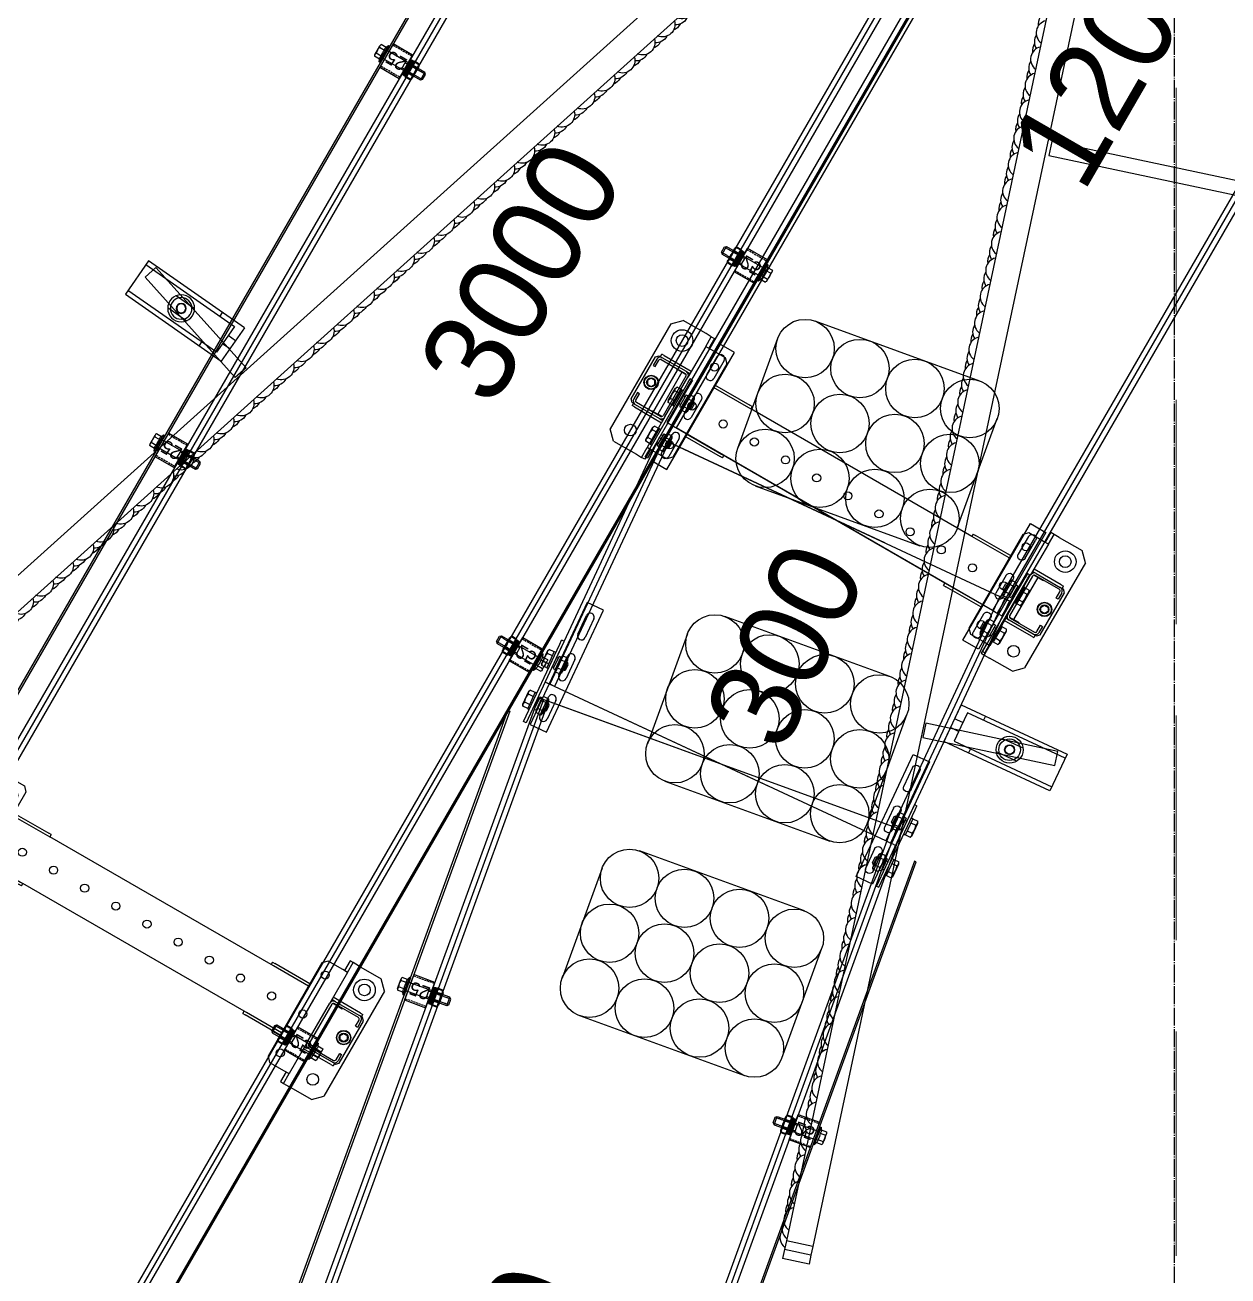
# Model space of a CAD drawing. Header units: millimetres. Extents: x -383313 to -161684, y -117025 to 99224.
# Drawn here: x -351792 to -350454, y -9605 to -8213 of the extents above; entities that cross this region are included whole.
import ezdxf

# ---------------------------------------------------------------- set-up
doc = ezdxf.new("R2010")
doc.units = ezdxf.units.MM
doc.header["$MEASUREMENT"] = 0
for name, pattern in [('DASHED', [0.75, 0.5, -0.25]), ('ESKD_shtrih', [4, 3, -1]), ('GR-201-P$0$GEN3A', [3.125, 2.25, -0.875]), ('PS-GOST2.303 5', [24, 20, -1.5, 1, -1.5])]:
    doc.linetypes.add(name, pattern=pattern)
doc.layers.get('Defpoints').update_dxf_attribs({"color": 31})
for name, color, linetype in [('001__КОНСТРУКТИВ__размеры внутр.', 7, 'Continuous'), ('PDF_Geometry', 7, 'Continuous'), ('PH-2649', 7, 'Continuous'), ('PS_Оси', 5, 'PS-GOST2.303 5'), ('PV-17B0', 7, 'Continuous'), ('PV-2649', 7, 'Continuous'), ('Ограждение конвейеров', 3, 'Continuous')]:
    doc.layers.add(name, color=color, linetype=linetype)
doc.layers.add('ОСНОВНАЯ', color=7, linetype='Continuous', lineweight=40)
doc.layers.add('ШТРИХОВАЯ', color=3, linetype='ESKD_shtrih', lineweight=13)
doc.styles.add('PSTUDIO', font='arial.ttf')
doc.dimstyles.new('ISO-25', dxfattribs={"dimtxt": 2.5, "dimasz": 2.5, "dimexe": 1.25, "dimexo": 0.625, "dimtad": 1, "dimtxsty": 'Standard', "dimcen": 2.5, "dimadec": 0, "dimazin": 0, "dimtfac": 1, "dimtmove": 0, "dimatfit": 3, "dimfxl": 1, "dimarcsym": 0})
doc.dimstyles.new('PS_TICK', dxfattribs={"dimscale": 100, "dimtxt": 2.5, "dimasz": 1, "dimexe": 2, "dimexo": 2, "dimgap": 1, "dimtad": 1, "dimdec": 0, "dimzin": 0, "dimdsep": 46, "dimtxsty": 'PSTUDIO', "dimblk": 'ARCHTICK', "dimcen": 2, "dimdle": 1.5, "dimse1": 1, "dimse2": 1, "dimadec": 0, "dimazin": 0, "dimtfac": 1, "dimtdec": 0, "dimtix": 1, "dimtmove": 1, "dimatfit": 3, "dimldrblk": 'ARCHTICK', "dimfxl": 1, "dimtolj": 1, "dimtzin": 0, "dimarcsym": 0})

# ---------------------------------------------------------------- blocks, each defined once
blk = doc.blocks.new('_ArchTick')
at = {"color": 0, "linetype": 'ByBlock', "const_width": 0.15}
blk.add_lwpolyline([(-0.5, -0.5), (0.5, 0.5)], dxfattribs=at)
blk = doc.blocks.new('*D276')
at = {"layer": '001__КОНСТРУКТИВ__размеры внутр.', "color": 0, "lineweight": -2, "ltscale": 100, "transparency": 16777216}
blk.add_line((-349966.1, -1951.2), (-357994.8, -15739.4), dxfattribs=at)
at = {"layer": 'Defpoints', "color": 0, "ltscale": 100, "transparency": 16777216}
for p in [(-349288.4, -2519.4), (-357919.3, -15609.8), (-357166.1, -16048.4)]:
    blk.add_point(p, dxfattribs=at)
at = {"layer": '001__КОНСТРУКТИВ__размеры внутр.', "color": 0, "lineweight": -2, "ltscale": 100, "transparency": 16777216, "xscale": 100, "yscale": 100, "zscale": 100}
for p, rotation in [((-350041.6, -2080.8), 59.78831573303923), ((-357919.3, -15609.8), 239.7883157330392)]:
    blk.add_blockref('_ArchTick', p, dxfattribs=dict(at, rotation=rotation))
at = {"layer": '001__КОНСТРУКТИВ__размеры внутр.', "color": 0, "ltscale": 100, "transparency": 16777216, "insert": (-354177.2, -8730.8), "char_height": 250, "attachment_point": 5, "rotation": 59.7883, "style": 'PSTUDIO'}
blk.add_mtext('\\A1;15655', dxfattribs=at)
blk = doc.blocks.new('A$Cf5759c35')
at = {"layer": 'PDF_Geometry', "color": 8, "lineweight": 13}
for points in [[(7950, 9732.4), (7950, 9982.2)], [(7950, 9385.3), (7950, 9635.1)], [(7950, 9033.9), (7950, 9283.7)], [(7950, 8682.6), (7950, 8932.3)]]:
    blk.add_lwpolyline(points, dxfattribs=at)
blk = doc.blocks.new('*D140')
at = {"color": 0, "linetype": 'ByBlock', "lineweight": -2, "transparency": 16777216}
for p, q in [((-202.575, 3000), (61.375, 3000)), ((-209.875, 0), (61.375, 0))]:
    blk.add_line(p, q, dxfattribs=at)
at = {"layer": 'Defpoints', "color": 0, "transparency": 16777216}
for p in [(-203.2, 3000), (60.125, 3000), (-210.5, 0)]:
    blk.add_point(p, dxfattribs=at)
at = {"color": 0, "transparency": 16777216, "insert": (9.5, 1500), "char_height": 100, "attachment_point": 5, "rotation": 90}
blk.add_mtext('3000', dxfattribs=at)
blk = doc.blocks.new('Опора 3160')
at = {"color": 13}
for p, q in [((-266, 97.5), (-256, 107.5)), ((-266, 97.5), (-266, -37.5)), ((-226.7, 107.5), (-256, 107.5)), ((-220, 107.5), (-226.7, 107.5)), ((-220, 95), (-220, 107.5)), ((-220, 107.5), (-216, 107.5)), ((-216, 107.5), (-216, 95)), ((216, 107.5), (216, 95)), ((220, 107.5), (216, 107.5)), ((226.7, 107.5), (220, 107.5)), ((220, 95), (220, 107.5)), ((226.7, 107.5), (256, 107.5)), ((266, 97.5), (256, 107.5)), ((266, 97.5), (266, -37.5)), ((-220, 95), (-213.7, 95)), ((-220, 95), (-220, 55.5)), ((-213.7, 95), (-195, 95)), ((-195, 95), (-190, 90)), ((-190, 90), (-190, -30)), ((195, 95), (190, 90)), ((190, 90), (190, -30)), ((213.7, 95), (195, 95)), ((220, 95), (213.7, 95)), ((220, 95), (220, 55.5)), ((-262.5, 57), (-259.5, 60)), ((-262.5, 3), (-262.5, 57)), ((-259.5, 60), (-258, 60)), ((-255, 63), (-258, 63)), ((-258, 60), (-258, 63)), ((-258, 60), (-255.5, 60)), ((-224.5, 60), (-255.5, 60)), ((-255.5, 57.5), (-224.5, 57.5)), ((-255, 63), (-220, 63)), ((-235.5, 57.5), (-235.5, 57)), ((-235.5, 57), (-235.2, 57)), ((-228.5, 57), (-235.2, 57)), ((-228.5, 57), (-223.2, 57)), ((-228.5, 57), (-228.5, 3)), ((-224.5, 60), (-220, 60)), ((-190, 63), (-145, 63)), ((-190, 60), (-145, 60)), ((-142, 63), (-145, 63)), ((-145, 60), (-142, 60)), ((-142, 63), (-142, 60)), ((142, 60), (-142, 60)), ((142, 63), (145, 63)), ((142, 63), (142, 60)), ((145, 60), (142, 60)), ((190, 63), (145, 63)), ((190, 60), (145, 60)), ((255, 63), (220, 63)), ((224.5, 60), (220, 60)), ((228.5, 57), (223.2, 57)), ((224.5, 60), (255.5, 60)), ((255.5, 57.5), (224.5, 57.5)), ((228.5, 57), (235.2, 57)), ((228.5, 57), (228.5, 3)), ((235.5, 57), (235.2, 57)), ((235.5, 57.5), (235.5, 57)), ((255, 63), (258, 63)), ((258, 60), (255.5, 60)), ((258, 60), (258, 63)), ((259.5, 60), (258, 60)), ((262.5, 57), (259.5, 60)), ((262.5, 3), (262.5, 57)), ((-260, 55.5), (-260, 47.5)), ((-260, 47.5), (-257.5, 47.5)), ((-257.5, 47.5), (-257.5, 55.5)), ((-222.5, 55.5), (-222.5, 4.5)), ((-220, 4.5), (-220, 55.5)), ((220, 4.5), (220, 55.5)), ((222.5, 55.5), (222.5, 4.5)), ((257.5, 47.5), (257.5, 55.5)), ((260, 47.5), (257.5, 47.5)), ((260, 55.5), (260, 47.5)), ((-259.5, 0), (-262.5, 3)), ((-257.5, 12.5), (-260, 12.5)), ((-260, 12.5), (-260, 4.5)), ((-258, 0), (-259.5, 0)), ((-258, 0), (-255.5, 0)), ((-258, 0), (-258, -3)), ((-257.5, 4.5), (-257.5, 12.5)), ((-224.5, 2.5), (-255.5, 2.5)), ((-255.5, 0), (-224.5, 0)), ((-235.5, 3), (-235.5, 2.5)), ((-235.2, 3), (-235.5, 3)), ((-235.2, 3), (-228.5, 3)), ((-223.2, 3), (-228.5, 3)), ((-224.5, 0), (-220, 0)), ((-220, 4.5), (-220, -35)), ((-190, 0), (-145, 0)), ((-145, 0), (-142, 0)), ((142, 0), (-142, 0)), ((-142, -3), (-142, 0)), ((145, 0), (142, 0)), ((142, -3), (142, 0)), ((190, 0), (145, 0)), ((220, 4.5), (220, -35)), ((224.5, 0), (220, 0)), ((223.2, 3), (228.5, 3)), ((224.5, 2.5), (255.5, 2.5)), ((255.5, 0), (224.5, 0)), ((235.2, 3), (228.5, 3)), ((235.2, 3), (235.5, 3)), ((235.5, 3), (235.5, 2.5)), ((258, 0), (255.5, 0)), ((257.5, 12.5), (260, 12.5)), ((257.5, 4.5), (257.5, 12.5)), ((258, 0), (259.5, 0)), ((258, 0), (258, -3)), ((259.5, 0), (262.5, 3)), ((260, 12.5), (260, 4.5)), ((-255, -3), (-258, -3)), ((-255, -3), (-220, -3)), ((-190, -3), (-145, -3)), ((-142, -3), (-145, -3)), ((142, -3), (145, -3)), ((190, -3), (145, -3)), ((255, -3), (220, -3)), ((255, -3), (258, -3)), ((-256, -47.5), (-266, -37.5)), ((-220, -47.5), (-220, -35)), ((-213.7, -35), (-220, -35)), ((-216, -35), (-216, -47.5)), ((-195, -35), (-213.7, -35)), ((-190, -30), (-195, -35)), ((190, -30), (195, -35)), ((195, -35), (213.7, -35)), ((213.7, -35), (220, -35)), ((216, -35), (216, -47.5)), ((220, -47.5), (220, -35)), ((256, -47.5), (266, -37.5)), ((-256, -47.5), (-226.7, -47.5)), ((-226.7, -47.5), (-220, -47.5)), ((-216, -47.5), (-220, -47.5)), ((216, -47.5), (220, -47.5)), ((220, -47.5), (226.7, -47.5)), ((256, -47.5), (226.7, -47.5))]:
    blk.add_line(p, q, dxfattribs=at)
for centre, radius in [((-246, 87.5), 12), ((246, 87.5), 12), ((-246, 87.5), 6.5), ((-200, 80), 4.5), ((200, 80), 4.5), ((246, 87.5), 6.5), ((-252.5, 30), 8), ((-252.5, 30), 7.5), ((-252.5, 30), 5), ((-200, 30), 4.5), ((-160, 30), 4.5), ((-120, 30), 4.5), ((-80, 30), 4.5), ((-40, 30), 4.5), ((0, 30), 4.5), ((40, 30), 4.5), ((80, 30), 4.5), ((120, 30), 4.5), ((160, 30), 4.5), ((200, 30), 4.5), ((252.5, 30), 8), ((252.5, 30), 7.5), ((252.5, 30), 5), ((-246, -27.5), 6.5), ((-200, -20), 4.5), ((200, -20), 4.5), ((246, -27.5), 6.5)]:
    blk.add_circle(centre, radius, dxfattribs=at)
for centre, radius, start, end in [((-255.5, 55.5), 4.5, 90, 180), ((-255.5, 55.5), 2, 90, 180), ((-224.5, 55.5), 4.5, 0, 90), ((-224.5, 55.5), 2, 0, 90), ((224.5, 55.5), 4.5, 90, 180), ((224.5, 55.5), 2, 90, 180), ((255.5, 55.5), 4.5, 0, 90), ((255.5, 55.5), 2, 0, 90), ((-255.5, 4.5), 4.5, 180, 270), ((-255.5, 4.5), 2, 180, 270), ((-224.5, 4.5), 2, 270, 0), ((-224.5, 4.5), 4.5, 270, 0), ((224.5, 4.5), 4.5, 180, 270), ((224.5, 4.5), 2, 180, 270), ((255.5, 4.5), 2, 270, 0), ((255.5, 4.5), 4.5, 270, 0)]:
    blk.add_arc(centre, radius, start, end, dxfattribs=at)
for points in [[(-254.8, 34), (-256, 32), (-257.1, 30)], [(-257.1, 30), (-256, 28), (-254.8, 26)], [(-250.2, 34), (-252.5, 34), (-254.8, 34)], [(-247.9, 30), (-249, 32), (-250.2, 34)], [(-250.2, 26), (-249, 28), (-247.9, 30)], [(247.9, 30), (249, 32), (250.2, 34)], [(250.2, 26), (249, 28), (247.9, 30)], [(250.2, 34), (252.5, 34), (254.8, 34)], [(254.8, 34), (256, 32), (257.1, 30)], [(257.1, 30), (256, 28), (254.8, 26)], [(-254.8, 26), (-252.5, 26), (-250.2, 26)], [(254.8, 26), (252.5, 26), (250.2, 26)]]:
    blk.add_rational_spline(points, [1.04422863406, 1.20577136594, 1.04422863406], degree=2, dxfattribs=at)
blk = doc.blocks.new('*D147')
at = {"color": 0, "linetype": 'ByBlock', "lineweight": -2, "transparency": 16777216}
for p, q in [((-202.575, 1500), (61.375, 1500)), ((-209.875, 0), (61.375, 0))]:
    blk.add_line(p, q, dxfattribs=at)
at = {"layer": 'Defpoints', "color": 0, "transparency": 16777216}
for p in [(-203.2, 1500), (60.125, 1500), (-210.5, 0)]:
    blk.add_point(p, dxfattribs=at)
at = {"color": 0, "transparency": 16777216, "insert": (9.5, 750), "char_height": 100, "attachment_point": 5, "rotation": 90}
blk.add_mtext('1500', dxfattribs=at)
blk = doc.blocks.new('*D143')
at = {"color": 0, "linetype": 'ByBlock', "lineweight": -2, "transparency": 16777216}
for p, q in [((-202.575, 300), (61.375, 300)), ((-209.875, 0), (61.375, 0))]:
    blk.add_line(p, q, dxfattribs=at)
at = {"layer": 'Defpoints', "color": 0, "transparency": 16777216}
for p in [(-203.2, 300), (60.125, 300), (-210.5, 0)]:
    blk.add_point(p, dxfattribs=at)
at = {"color": 0, "transparency": 16777216, "insert": (9.5, 150), "char_height": 100, "attachment_point": 5, "rotation": 90}
blk.add_mtext('300', dxfattribs=at)
blk = doc.blocks.new('*D145')
at = {"color": 0, "linetype": 'ByBlock', "lineweight": -2, "transparency": 16777216}
for p, q in [((-202.575, 1200), (61.375, 1200)), ((-209.875, 0), (61.375, 0))]:
    blk.add_line(p, q, dxfattribs=at)
at = {"layer": 'Defpoints', "color": 0, "transparency": 16777216}
for p in [(-203.2, 1200), (60.125, 1200), (-210.5, 0)]:
    blk.add_point(p, dxfattribs=at)
at = {"color": 0, "transparency": 16777216, "insert": (9.5, 600), "char_height": 100, "attachment_point": 5, "rotation": 90}
blk.add_mtext('1200', dxfattribs=at)
blk = doc.blocks.new('A$C287bafe4')
for points in [[(65, 260), (-65, 260)], [(-97.5, 227.5), (-97.5, 32.5)], [(97.5, 32.5), (97.5, 227.5)], [(-65, 0), (65, 0)]]:
    blk.add_lwpolyline(points)
for centre in [(-65, 227.5), (0, 227.5), (65, 227.5), (-65, 162.5), (0, 162.5), (65, 162.5), (-65, 97.5), (0, 97.5), (65, 97.5), (-65, 32.5), (0, 32.5), (65, 32.5)]:
    blk.add_circle(centre, 32.5)
blk = doc.blocks.new('Пластина соединительная промежуточных секций')
at = {"color": 142}
for p, q in [((-50, 3), (-50, 3)), ((-50, 3), (45, 3)), ((-50, 0), (-50, 3)), ((45, 0), (-50, 0)), ((-50, 0), (-50, 0)), ((-15, 5), (-35, 5)), ((-35, 5), (-35, 3)), ((-33, 12), (-34.8, 11)), ((-34.8, 5), (-34.8, 11)), ((-33, 12), (-17, 12)), ((-30, -2), (-30, 0)), ((-29.9, 5), (-29.9, 11)), ((-20.1, 5), (-20.1, 11)), ((-20, -2), (-20, 0)), ((-17, 12), (-15.2, 11)), ((-15.2, 5), (-15.2, 11)), ((-15, 5), (-15, 3)), ((35, 5), (15, 5)), ((15, 5), (15, 3)), ((17, 12), (15.2, 11)), ((15.2, 5), (15.2, 11)), ((17, 12), (33, 12)), ((20, -2), (20, 0)), ((20.1, 5), (20.1, 11)), ((29.9, 5), (29.9, 11)), ((30, -2), (30, 0)), ((33, 12), (34.8, 11)), ((34.8, 5), (34.8, 11)), ((35, 5), (35, 3)), ((45, 3), (50, 3)), ((50, 0), (45, 0)), ((50, 0), (50, 3)), ((-17.5, -2), (-32.5, -2)), ((-32.5, -2), (-32.5, -4.5)), ((-17.5, -2), (-17.5, -4.5)), ((32.5, -2), (17.5, -2)), ((17.5, -2), (17.5, -4.5)), ((32.5, -2), (32.5, -4.5))]:
    blk.add_line(p, q, dxfattribs=at)
at = {"color": 140}
for p, q in [((-50, -5), (-50, -25)), ((100, -5), (-50, -5)), ((-36.5, -10.5), (-13.5, -10.5)), ((-33, -4.5), (-34.8, -5.5)), ((-34.8, -5.5), (-34.8, -11.5)), ((-33, -12.5), (-34.8, -11.5)), ((-33, -4.5), (-17, -4.5)), ((-33, -12.5), (-17, -12.5)), ((-30, -13.4), (-30, -12.5)), ((-20, -13.4), (-30, -13.4)), ((-28.4, -15), (-30, -13.4)), ((-29.9, -5.5), (-29.9, -11.5)), ((-21.6, -15), (-20, -13.4)), ((-20.1, -5.5), (-20.1, -11.5)), ((-20, -13.4), (-20, -12.5)), ((-17, -4.5), (-15.2, -5.5)), ((-17, -12.5), (-15.2, -11.5)), ((-15.2, -5.5), (-15.2, -11.5)), ((13.5, -10.5), (36.5, -10.5)), ((17, -4.5), (15.2, -5.5)), ((15.2, -5.5), (15.2, -11.5)), ((17, -12.5), (15.2, -11.5)), ((17, -4.5), (33, -4.5)), ((17, -12.5), (33, -12.5)), ((20, -13.4), (20, -12.5)), ((30, -13.4), (20, -13.4)), ((21.6, -15), (20, -13.4)), ((20.1, -5.5), (20.1, -11.5)), ((28.4, -15), (30, -13.4)), ((29.9, -5.5), (29.9, -11.5)), ((30, -13.4), (30, -12.5)), ((33, -4.5), (34.8, -5.5)), ((33, -12.5), (34.8, -11.5)), ((34.8, -5.5), (34.8, -11.5)), ((63.5, -10.5), (86.5, -10.5)), ((100, -25), (100, -5)), ((-50, -25), (100, -25)), ((-13.5, -19.5), (-36.5, -19.5)), ((-28.4, -15), (-21.6, -15)), ((36.5, -19.5), (13.5, -19.5)), ((21.6, -15), (28.4, -15)), ((86.5, -19.5), (63.5, -19.5))]:
    blk.add_line(p, q, dxfattribs=at)
for centre, start, end in [((-36.5, -15), 90, 270), ((-13.5, -15), 270, 90), ((13.5, -15), 90, 270), ((36.5, -15), 270, 90), ((63.5, -15), 90, 270), ((86.5, -15), 270, 90)]:
    blk.add_arc(centre, 4.5, start, end, dxfattribs=at)
at = {"color": 142}
for points in [[(-34.8, 11), (-32.4, 12.4), (-29.9, 11)], [(-29.9, 11), (-25, 12.4), (-20.1, 11)], [(-20.1, 11), (-17.6, 12.4), (-15.2, 11)], [(15.2, 11), (17.6, 12.4), (20.1, 11)], [(20.1, 11), (25, 12.4), (29.9, 11)], [(29.9, 11), (32.4, 12.4), (34.8, 11)]]:
    blk.add_rational_spline(points, [1.22364575665, 1.41294441399, 1.22364575665], degree=2, dxfattribs=at)
at = {"color": 140}
for points in [[(-34.8, -5.5), (-32.4, -4.1), (-29.9, -5.5)], [(-34.8, -11.5), (-32.4, -12.9), (-29.9, -11.5)], [(-29.9, -5.5), (-25, -4.1), (-20.1, -5.5)], [(-29.9, -11.5), (-25, -12.9), (-20.1, -11.5)], [(-20.1, -5.5), (-17.6, -4.1), (-15.2, -5.5)], [(-20.1, -11.5), (-17.6, -12.9), (-15.2, -11.5)], [(15.2, -5.5), (17.6, -4.1), (20.1, -5.5)], [(15.2, -11.5), (17.6, -12.9), (20.1, -11.5)], [(20.1, -5.5), (25, -4.1), (29.9, -5.5)], [(20.1, -11.5), (25, -12.9), (29.9, -11.5)], [(29.9, -5.5), (32.4, -4.1), (34.8, -5.5)], [(29.9, -11.5), (32.4, -12.9), (34.8, -11.5)]]:
    blk.add_rational_spline(points, [1.22364575665, 1.41294441399, 1.22364575665], degree=2, dxfattribs=at)
blk = doc.blocks.new('Держатель ограждения 25')
at = {"layer": 'Ограждение конвейеров', "color": 41, "linetype": 'GR-201-P$0$GEN3A'}
for p, q in [((-25, 13.5), (0, 13.5)), ((-25, -13.5), (0, -13.5))]:
    blk.add_line(p, q, dxfattribs=at)
at = {"layer": 'Ограждение конвейеров', "color": 41}
blk.add_lwpolyline([(-25, -15), (0, -15), (0, 15), (-25, 15)], close=True, dxfattribs=at)
blk.add_text('25', height=15, dxfattribs=at).set_placement((-23.4, -7.8))
blk = doc.blocks.new('Hex Flange Screw - 10 x 50 mm side')
at = {"color": 0, "linetype": 'Continuous'}
for p, q in [((-9.5, -5.5), (-9.5, 5.5)), ((-2.7, 7.4), (-9, 7.4)), ((-2.7, 3.7), (-9, 3.7)), ((-1.5, 10.2), (-2.7, 7.4)), ((-1.5, -10.2), (-1.5, 10.2)), ((0, 10.2), (-1.5, 10.2)), ((0, -10.2), (0, 10.2)), ((47.6, 4.9), (0, 4.9)), ((23.6, -4.9), (23.6, 4.9)), ((49.2, 3.3), (47.6, 4.9)), ((47.6, -4.9), (47.6, 4.9)), ((49.2, -3.3), (49.2, 3.3)), ((-2.7, -3.7), (-9, -3.7)), ((-2.7, -7.4), (-9, -7.4)), ((-1.5, -10.2), (-2.7, -7.4)), ((0, -10.2), (-1.5, -10.2)), ((47.6, -4.9), (0, -4.9)), ((49.2, -3.3), (47.6, -4.9))]:
    blk.add_line(p, q, dxfattribs=at)
at = {"color": 0, "linetype": 'DASHED'}
for p, q in [((47.6, 3.3), (23.6, 3.3)), ((47.6, -3.3), (23.6, -3.3))]:
    blk.add_line(p, q, dxfattribs=at)
at = {"color": 0, "linetype": 'Continuous'}
for centre, radius, start, end in [((-6.1, 5.5), 3.4, 147.1328, 212.8672), ((3.2, 0), 12.8, 163, 197), ((0.1, 5.5), 3.4, 147.1328, 212.8672), ((9.5, 0), 12.8, 162.88, 196.7786), ((-6.1, -5.5), 3.4, 147.1328, 212.8672), ((0.1, -5.5), 3.4, 147.1328, 212.8672)]:
    blk.add_arc(centre, radius, start, end, dxfattribs=at)
blk = doc.blocks.new('din934_М10')
at = {"layer": 'ОСНОВНАЯ'}
for p, q in [((0, 7.4), (0, -7.4)), ((0.9, 9.8), (7.1, 9.8)), ((7.1, 4.9), (0.9, 4.9)), ((8, 7.4), (8, -7.4)), ((7.1, -4.9), (0.9, -4.9)), ((7.1, -9.8), (0.9, -9.8))]:
    blk.add_line(p, q, dxfattribs=at)
for centre, radius, start, end in [((3.8, 7.4), 3.82, 140, 220), ((13.9, 0), 13.9, 159.3718, 200.6282), ((4.2, 7.4), 3.82, 320, 40), ((-5.9, 0), 13.9, 339.3718, 20.6282), ((3.8, -7.4), 3.82, 140, 220), ((4.2, -7.4), 3.82, 320, 40)]:
    blk.add_arc(centre, radius, start, end, dxfattribs=at)
at = {"layer": 'ШТРИХОВАЯ'}
for p, q in [((8, 5), (0, 5)), ((0, 5), (0.8, 4.2)), ((7.2, 4.2), (0.8, 4.2)), ((0.8, 4.2), (0.8, -4.2)), ((8, 5), (7.2, 4.2)), ((7.2, 4.2), (7.2, -4.2)), ((0, -5), (0.8, -4.2)), ((8, -5), (0, -5)), ((7.2, -4.2), (0.8, -4.2)), ((8, -5), (7.2, -4.2))]:
    blk.add_line(p, q, dxfattribs=at)
blk = doc.blocks.new('DIN127_10')
at = {"layer": 'ОСНОВНАЯ'}
blk.add_line((2.2, 1.1), (0, -1.1), dxfattribs=at)
blk.add_lwpolyline([(2.2, -9.1), (2.2, 9), (0, 9), (0, -9.1)], close=True, dxfattribs=at)
at = {"layer": 'ШТРИХОВАЯ'}
for p, q in [((0, 5.3), (2.2, 5.3)), ((0, -5.4), (2.2, -5.4))]:
    blk.add_line(p, q, dxfattribs=at)
blk = doc.blocks.new('*U218')
at = {"layer": 'PV-2649'}
for p, q in [((190.2, 9747), (-1741.7, 9229.4)), ((198, 9718), (-1733.9, 9200.4)), ((-1751.3, 9226.8), (-1761, 9224.2)), ((-1741.7, 9229.4), (-1751.3, 9226.8)), ((-1743.6, 9197.8), (-1751.3, 9226.8)), ((-1733.9, 9200.4), (-1741.7, 9229.4)), ((-1753.2, 9195.2), (-1761, 9224.2)), ((-1733.9, 9200.4), (-1743.6, 9197.8)), ((-1743.6, 9197.8), (-1753.2, 9195.2))]:
    blk.add_line(p, q, dxfattribs=at)
for centre, start, end in [((-431.3, 9574.3), 84.0752, 125.9248), ((-421.6, 9576.8), 84.0752, 150.5847), ((-412, 9579.4), 40.3769, 169.6231), ((-402.3, 9582), 84.0752, 125.9248), ((-479.6, 9561.3), 84.0752, 150.5847), ((-469.9, 9563.9), 40.3769, 169.6231), ((-460.3, 9566.5), 84.0752, 125.9248), ((-450.6, 9569.1), 84.0752, 150.5847), ((-440.9, 9571.7), 40.3769, 169.6231), ((-527.9, 9548.4), 40.3769, 169.6231), ((-518.2, 9551), 84.0752, 125.9248), ((-508.6, 9553.6), 84.0752, 150.5847), ((-498.9, 9556.1), 40.3769, 169.6231), ((-489.2, 9558.7), 84.0752, 125.9248), ((-585.8, 9532.8), 40.3769, 169.6231), ((-576.2, 9535.4), 84.0752, 125.9248), ((-566.5, 9538), 84.0752, 150.5847), ((-556.8, 9540.6), 40.3769, 169.6231), ((-547.2, 9543.2), 84.0752, 125.9248), ((-537.5, 9545.8), 84.0752, 150.5847), ((-634.1, 9519.9), 84.0752, 125.9248), ((-624.5, 9522.5), 84.0752, 150.5847), ((-614.8, 9525.1), 40.3769, 169.6231), ((-605.1, 9527.7), 84.0752, 125.9248), ((-595.5, 9530.3), 84.0752, 150.5847), ((-682.4, 9507), 84.0752, 150.5847), ((-672.8, 9509.6), 40.3769, 169.6231), ((-663.1, 9512.1), 84.0752, 125.9248), ((-653.4, 9514.7), 84.0752, 150.5847), ((-643.8, 9517.3), 40.3769, 169.6231), ((-740.4, 9491.4), 84.0752, 150.5847), ((-730.7, 9494), 40.3769, 169.6231), ((-721.1, 9496.6), 84.0752, 125.9248), ((-711.4, 9499.2), 84.0752, 150.5847), ((-701.7, 9501.8), 40.3769, 169.6231), ((-692.1, 9504.4), 84.0752, 125.9248), ((-788.7, 9478.5), 40.3769, 169.6231), ((-779, 9481.1), 84.0752, 125.9248), ((-769.4, 9483.7), 84.0752, 150.5847), ((-759.7, 9486.3), 40.3769, 169.6231), ((-750, 9488.8), 84.0752, 125.9248), ((-846.6, 9463), 40.3769, 169.6231), ((-837, 9465.6), 84.0752, 125.9248), ((-827.3, 9468.1), 84.0752, 150.5847), ((-817.6, 9470.7), 40.3769, 169.6231), ((-808, 9473.3), 84.0752, 125.9248), ((-798.3, 9475.9), 84.0752, 150.5847), ((-894.9, 9450), 84.0752, 125.9248), ((-885.3, 9452.6), 84.0752, 150.5847), ((-875.6, 9455.2), 40.3769, 169.6231), ((-865.9, 9457.8), 84.0752, 125.9248), ((-856.3, 9460.4), 84.0752, 150.5847), ((-943.2, 9437.1), 84.0752, 150.5847), ((-933.6, 9439.7), 40.3769, 169.6231), ((-923.9, 9442.3), 84.0752, 125.9248), ((-914.2, 9444.8), 84.0752, 150.5847), ((-904.6, 9447.4), 40.3769, 169.6231), ((-1001.2, 9421.6), 84.0752, 150.5847), ((-991.5, 9424.1), 40.3769, 169.6231), ((-981.9, 9426.7), 84.0752, 125.9248), ((-972.2, 9429.3), 84.0752, 150.5847), ((-962.5, 9431.9), 40.3769, 169.6231), ((-952.9, 9434.5), 84.0752, 125.9248), ((-1049.5, 9408.6), 40.3769, 169.6231), ((-1039.8, 9411.2), 84.0752, 125.9248), ((-1030.2, 9413.8), 84.0752, 150.5847), ((-1020.5, 9416.4), 40.3769, 169.6231), ((-1010.8, 9419), 84.0752, 125.9248), ((-1097.8, 9395.7), 84.0752, 125.9248), ((-1088.1, 9398.3), 84.0752, 150.5847), ((-1078.4, 9400.8), 40.3769, 169.6231), ((-1068.8, 9403.4), 84.0752, 125.9248), ((-1059.1, 9406), 84.0752, 150.5847), ((-1155.7, 9380.1), 84.0752, 125.9248), ((-1146.1, 9382.7), 84.0752, 150.5847), ((-1136.4, 9385.3), 40.3769, 169.6231), ((-1126.7, 9387.9), 84.0752, 125.9248), ((-1117.1, 9390.5), 84.0752, 150.5847), ((-1107.4, 9393.1), 40.3769, 169.6231), ((-1204, 9367.2), 84.0752, 150.5847), ((-1194.4, 9369.8), 40.3769, 169.6231), ((-1184.7, 9372.4), 84.0752, 125.9248), ((-1175, 9375), 84.0752, 150.5847), ((-1165.4, 9377.6), 40.3769, 169.6231), ((-1262, 9351.7), 84.0752, 150.5847), ((-1252.3, 9354.3), 40.3769, 169.6231), ((-1242.7, 9356.8), 84.0752, 125.9248), ((-1233, 9359.4), 84.0752, 150.5847), ((-1223.3, 9362), 40.3769, 169.6231), ((-1213.7, 9364.6), 84.0752, 125.9248), ((-1310.3, 9338.7), 40.3769, 169.6231), ((-1300.6, 9341.3), 84.0752, 125.9248), ((-1291, 9343.9), 84.0752, 150.5847), ((-1281.3, 9346.5), 40.3769, 169.6231), ((-1271.6, 9349.1), 84.0752, 125.9248), ((-1358.6, 9325.8), 84.0752, 125.9248), ((-1348.9, 9328.4), 84.0752, 150.5847), ((-1339.2, 9331), 40.3769, 169.6231), ((-1329.6, 9333.6), 84.0752, 125.9248), ((-1319.9, 9336.1), 84.0752, 150.5847), ((-1416.5, 9310.3), 84.0752, 125.9248), ((-1406.9, 9312.9), 84.0752, 150.5847), ((-1397.2, 9315.4), 40.3769, 169.6231), ((-1387.5, 9318), 84.0752, 125.9248), ((-1377.9, 9320.6), 84.0752, 150.5847), ((-1368.2, 9323.2), 40.3769, 169.6231), ((-1464.8, 9297.3), 84.0752, 150.5847), ((-1455.2, 9299.9), 40.3769, 169.6231), ((-1445.5, 9302.5), 84.0752, 125.9248), ((-1435.8, 9305.1), 84.0752, 150.5847), ((-1426.2, 9307.7), 40.3769, 169.6231), ((-1513.1, 9284.4), 40.3769, 169.6231), ((-1503.5, 9287), 84.0752, 125.9248), ((-1493.8, 9289.6), 84.0752, 150.5847), ((-1484.1, 9292.1), 40.3769, 169.6231), ((-1474.5, 9294.7), 84.0752, 125.9248), ((-1571.1, 9268.9), 40.3769, 169.6231), ((-1561.4, 9271.4), 84.0752, 125.9248), ((-1551.8, 9274), 84.0752, 150.5847), ((-1542.1, 9276.6), 40.3769, 169.6231), ((-1532.4, 9279.2), 84.0752, 125.9248), ((-1522.8, 9281.8), 84.0752, 150.5847), ((-1619.4, 9255.9), 84.0752, 125.9248), ((-1609.7, 9258.5), 84.0752, 150.5847), ((-1600, 9261.1), 40.3769, 169.6231), ((-1590.4, 9263.7), 84.0752, 125.9248), ((-1580.7, 9266.3), 84.0752, 150.5847), ((-1677.3, 9240.4), 84.0752, 125.9248), ((-1667.7, 9243), 84.0752, 150.5847), ((-1658, 9245.6), 40.3769, 169.6231), ((-1648.3, 9248.1), 84.0752, 125.9248), ((-1638.7, 9250.7), 84.0752, 150.5847), ((-1629, 9253.3), 40.3769, 169.6231), ((-1725.6, 9227.4), 84.0752, 169.6231), ((-1716, 9230), 40.3769, 169.6231), ((-1706.3, 9232.6), 84.0752, 125.9248), ((-1696.6, 9235.2), 84.0752, 150.5847), ((-1687, 9237.8), 40.3769, 169.6231), ((-1735.3, 9224.9), 84.0752, 169.6231)]:
    blk.add_arc(centre, 14, start, end, dxfattribs=at)
blk = doc.blocks.new('*U222')
at = {"layer": 'PV-2649'}
for p, q in [((-5069.4, 9236.1), (-5114.4, 9236.1)), ((-5114.4, 9106.1), (-5114.4, 9236.1)), ((-5069.4, 9236.1), (-5069.4, 9106.1)), ((-5069.4, 9106.1), (-5114.4, 9106.1))]:
    blk.add_line(p, q, dxfattribs=at)
for radius in [15, 12, 5]:
    blk.add_circle((-5091.9, 9166.1), radius, dxfattribs=at)
blk = doc.blocks.new('*U223')
at = {"layer": 'PH-2649'}
for p, q in [((-5097.4, 9226.1), (-5097.4, 9236.1)), ((-5086.4, 9226.1), (-5086.4, 9236.1)), ((-5091.9, 9226.1), (-5109.4, 9226.1)), ((-5109.4, 9226.1), (-5109.4, 9106.1)), ((-5074.4, 9226.1), (-5091.9, 9226.1)), ((-5074.4, 9106.1), (-5074.4, 9226.1)), ((-5109.4, 9206.1), (-5114.4, 9206.1)), ((-5069.4, 9206.1), (-5074.4, 9206.1)), ((-5100, 9178.7), (-5100, 9153.5)), ((-5083.8, 9178.7), (-5083.8, 9153.5))]:
    blk.add_line(p, q, dxfattribs=at)
blk.add_circle((-5091.9, 9166.1), 5.5, dxfattribs=at)
blk = doc.blocks.new('*U139')
at = {"layer": 'PV-17B0'}
for p, q in [((-215, 3000), (-215, 0)), ((-209, 3000), (-209, 0)), ((-203.2, 3000), (-203.2, 0)), ((203.2, 3000), (203.2, 0)), ((209, 3000), (209, 0)), ((215, 3000), (215, 0))]:
    blk.add_line(p, q, dxfattribs=at)
dim = blk.add_linear_dim(base=(60.125, 3000), p1=(-210.5, 0), p2=(-203.2, 3000), angle=90, dimstyle='ISO-25', override={"dimtxt": 100, "dimasz": 5, "dimsd1": 1, "dimsd2": 1, "dimfxl": 1.5, "dimarcsym": 1})
dim.commit()
dim.dimension.update_dxf_attribs({"geometry": '*D140', "text_midpoint": (60.125, 1500), "dimtype": 160})
blk = doc.blocks.new('*U146')
at = {"layer": 'PV-17B0'}
for p, q in [((-215, 1500), (-215, 0)), ((-215, 1500), (-212, 1500)), ((-212, 1500), (-209, 1500)), ((-209, 1500), (-209, 0)), ((-208, 1500), (-209, 1500)), ((-208, 1500), (-203.2, 1500)), ((-203.2, 1500), (-203.2, 0)), ((-203.2, 1500), (203.2, 1500)), ((203.2, 1500), (203.2, 0)), ((208, 1500), (203.2, 1500)), ((208, 1500), (209, 1500)), ((209, 1500), (209, 0)), ((212, 1500), (209, 1500)), ((212, 1500), (215, 1500)), ((215, 1500), (215, 0)), ((-215, 0), (-212, 0)), ((-209, 0), (-212, 0)), ((-209, 0), (-208, 0)), ((-203.2, 0), (-208, 0)), ((203.2, 0), (-203.2, 0)), ((208, 0), (203.2, 0)), ((208, 0), (209, 0)), ((212, 0), (209, 0)), ((212, 0), (215, 0))]:
    blk.add_line(p, q, dxfattribs=at)
dim = blk.add_linear_dim(base=(60.125, 1500), p1=(-210.5, 0), p2=(-203.2, 1500), angle=90, dimstyle='ISO-25', override={"dimtxt": 100, "dimasz": 5, "dimsd1": 1, "dimsd2": 1, "dimfxl": 1.5, "dimarcsym": 1})
dim.commit()
dim.dimension.update_dxf_attribs({"geometry": '*D147', "text_midpoint": (60.125, 750), "dimtype": 160})
blk = doc.blocks.new('*U142')
at = {"layer": 'PV-17B0'}
for p, q in [((-215, 300), (-215, 0)), ((-215, 300), (-212, 300)), ((-212, 300), (-209, 300)), ((-209, 300), (-209, 0)), ((-208, 300), (-209, 300)), ((-208, 300), (-203.2, 300)), ((-203.2, 300), (-203.2, 0)), ((-203.2, 300), (203.2, 300)), ((203.2, 300), (203.2, 0)), ((208, 300), (203.2, 300)), ((208, 300), (209, 300)), ((209, 300), (209, 0)), ((212, 300), (209, 300)), ((212, 300), (215, 300)), ((215, 300), (215, 0)), ((-215, 0), (-212, 0)), ((-209, 0), (-212, 0)), ((-209, 0), (-208, 0)), ((-203.2, 0), (-208, 0)), ((203.2, 0), (-203.2, 0)), ((208, 0), (203.2, 0)), ((208, 0), (209, 0)), ((212, 0), (209, 0)), ((212, 0), (215, 0))]:
    blk.add_line(p, q, dxfattribs=at)
dim = blk.add_linear_dim(base=(60.125, 300), p1=(-210.5, 0), p2=(-203.2, 300), angle=90, dimstyle='ISO-25', override={"dimtxt": 100, "dimasz": 5, "dimsd1": 1, "dimsd2": 1, "dimfxl": 1.5, "dimarcsym": 1})
dim.commit()
dim.dimension.update_dxf_attribs({"geometry": '*D143', "text_midpoint": (60.125, 150), "dimtype": 160})
blk = doc.blocks.new('*U144')
at = {"layer": 'PV-17B0'}
for p, q in [((-215, 1200), (-215, 0)), ((-215, 1200), (-212, 1200)), ((-212, 1200), (-209, 1200)), ((-209, 1200), (-209, 0)), ((-208, 1200), (-209, 1200)), ((-208, 1200), (-203.2, 1200)), ((-203.2, 1200), (-203.2, 0)), ((-203.2, 1200), (203.2, 1200)), ((203.2, 1200), (203.2, 0)), ((208, 1200), (203.2, 1200)), ((208, 1200), (209, 1200)), ((209, 1200), (209, 0)), ((212, 1200), (209, 1200)), ((212, 1200), (215, 1200)), ((215, 1200), (215, 0)), ((-215, 0), (-212, 0)), ((-209, 0), (-212, 0)), ((-209, 0), (-208, 0)), ((-203.2, 0), (-208, 0)), ((203.2, 0), (-203.2, 0)), ((208, 0), (203.2, 0)), ((208, 0), (209, 0)), ((212, 0), (209, 0)), ((212, 0), (215, 0))]:
    blk.add_line(p, q, dxfattribs=at)
dim = blk.add_linear_dim(base=(60.125, 1200), p1=(-210.5, 0), p2=(-203.2, 1200), angle=90, dimstyle='ISO-25', override={"dimtxt": 100, "dimasz": 5, "dimsd1": 1, "dimsd2": 1, "dimfxl": 1.5, "dimarcsym": 1})
dim.commit()
dim.dimension.update_dxf_attribs({"geometry": '*D145', "text_midpoint": (60.125, 600), "dimtype": 160})

msp = doc.modelspace()

# ---------------------------------------------------------------- linework, layer by layer
at = {"ltscale": 100}
for points in [[(-350653.61074, -8358.08544), (-350311.25908, -8430.85453), (-350307.93249, -8415.20417), (-350650.28415, -8342.43508)], [(-351558.15955, -8604.96914), (-351658.52914, -8493.49741), (-351646.63882, -8482.79132), (-351546.26923, -8594.26305)], [(-350793.83849, -9005.413), (-350647.11635, -9036.59975), (-350643.78976, -9020.94939), (-350790.5119, -8989.76263)]]:
    msp.add_lwpolyline(points, close=True, dxfattribs=at)
at = {"layer": 'PS_Оси'}
msp.add_lwpolyline([(-350514.05882, -20214.29079), (-350514.05882, -17582.0977), (-350514.05882, -11582.0977), (-350514.05882, -5582.0977), (-350514.05882, -582.3977), (-350514.05882, 2825.4576)], dxfattribs=at)
at = {"layer": 'Ограждение конвейеров'}
for points in [[(-350708.59164, -7062.39865), (-350706.85959, -7063.39865), (-353935.73375, -12655.97274), (-353937.4658, -12654.97274)], [(-350289.43535, -7304.39865), (-350291.1674, -7303.39865), (-353520.04155, -12895.97274), (-353518.3095, -12896.97274)], [(-351254.97988, -8975.63589), (-351253.1005, -8976.31993), (-351741.62961, -10318.54263), (-351743.50899, -10317.85858)], [(-350801.14228, -9143.84865), (-350803.02167, -9143.16461), (-351290.57715, -10482.71229), (-351288.69777, -10483.39633)]]:
    msp.add_lwpolyline(points, close=True, dxfattribs=at)

# ---------------------------------------------------------------- block references
at = {"ltscale": 100}
msp.add_blockref('A$Cf5759c35', (-358461.97282, -18264.93104), dxfattribs=at)
for name, p, rotation in [('*U139', (-351999.01349, -9781.47486), 329.9999999999999), ('*U144', (-350892.14182, -8762.75507), 329.9999999999998), ('DIN127_10', (-351366.93898, -8260.28968), 329.9999999999981), ('din934_М10', (-351365.03372, -8261.38968), 329.9999999999981), ('Опора 3160', (-350892.14182, -8762.75507), 329.9999999999999), ('Пластина соединительная промежуточных секций', (-351074.86202, -8651.43687), 60.00000000000002), ('*U142', (-351018.9273, -9034.64741), 334.9999999999998), ('DIN127_10', (-351616.93898, -8693.30238), 329.9999999999981), ('din934_М10', (-351615.03372, -8694.40238), 329.9999999999981), ('Пластина соединительная промежуточных секций', (-351213.78347, -8943.78448), 65.00000000000001), ('*U146', (-351531.95751, -10444.18634), 339.9999999999999), ('Опора 3160', (-351671.37451, -9239.12338), 329.9999999999999), ('DIN127_10', (-351339.71472, -9292.6485), 339.9999999999981), ('din934_М10', (-351337.64739, -9293.40094), 339.9999999999981)]:
    msp.add_blockref(name, p, dxfattribs=dict(rotation=rotation))
at = {"yscale": 1.016002032004053, "zscale": 1.016002032004053}
for p, xscale, rotation in [((-351391.81485, -8245.77596), 1.016002032004053, 330.0000000000001), ((-350972.65855, -8487.77596), -1.016002032004053, 329.9999999999914), ((-351641.81485, -8678.78866), 1.016002032004053, 330.0000000000001), ((-351222.65855, -8920.78866), -1.016002032004053, 329.9999999999914), ((-351366.73295, -9282.67492), 1.016002032004053, 340), ((-351472.65855, -9353.80136), -1.016002032004053, 329.9999999999914), ((-350911.92172, -9448.21267), -1.016002032004053, 339.9999999999914)]:
    msp.add_blockref('Hex Flange Screw - 10 x 50 mm side', p, dxfattribs=dict(at, xscale=xscale, rotation=rotation))
at = {"xscale": -1}
for name, p, rotation in [('din934_М10', (-350999.571, -8472.38968), 329.9999999999933), ('DIN127_10', (-350997.66574, -8473.48968), 329.9999999999933), ('Пластина соединительная промежуточных секций', (-350702.47109, -8866.43687), 239.9999999999966), ('din934_М10', (-351249.571, -8905.40238), 329.9999999999933), ('DIN127_10', (-351247.66574, -8906.50238), 329.9999999999933), ('Пластина соединительная промежуточных секций', (-350824.07113, -9125.51033), 244.9999999999966), ('din934_М10', (-351499.571, -9338.41509), 329.9999999999933), ('DIN127_10', (-351497.66574, -9339.51509), 329.9999999999933), ('din934_М10', (-350941.09711, -9437.73344), 339.9999999999933), ('DIN127_10', (-350939.02978, -9438.48589), 339.9999999999933)]:
    msp.add_blockref(name, p, dxfattribs=dict(at, rotation=rotation))
at = {"ltscale": 100, "rotation": 69.99999999999999}
for p in [(-350733.15955, -8711.77946), (-350833.372, -9040.34626), (-350928.24509, -9301.08632)]:
    msp.add_blockref('A$C287bafe4', p, dxfattribs=at)
at = {"layer": 'PH-2649', "xscale": -1, "rotation": 234.9999999998947}
msp.add_blockref('*U223', (-356206.20996, 900.29499), dxfattribs=at)
at = {"layer": 'PH-2649', "rotation": 65.00000000014782}
msp.add_blockref('*U223', (-340238.01308, -8278.11067), dxfattribs=at)
at = {"layer": 'PV-2649', "xscale": -1}
for name, p, rotation in [('*U218', (-358759.18418, -2528.92258), 237.0000000000476), ('*U222', (-356206.20996, 900.29499), 234.9999999998947)]:
    msp.add_blockref(name, p, dxfattribs=dict(at, rotation=rotation))
at = {"layer": 'PV-2649'}
for name, p, rotation in [('*U218', (-341931.3155, -12203.65998), 62.99999999999488), ('*U222', (-340238.01308, -8278.11067), 65.00000000014782)]:
    msp.add_blockref(name, p, dxfattribs=dict(at, rotation=rotation))
at = {"layer": 'Ограждение конвейеров'}
for p, rotation in [((-351390.13652, -8246.869), 150), ((-351640.13652, -8679.88171), 150), ((-351364.89031, -9283.45992), 160)]:
    msp.add_blockref('Держатель ограждения 25', p, dxfattribs=dict(at, rotation=rotation))
at = {"layer": 'Ограждение конвейеров', "xscale": -1}
for p, rotation in [((-350974.44432, -8486.869), 150.0000000000145), ((-350974.44432, -8486.869), 149.9999999999915), ((-351224.44432, -8919.88171), 150.0000000000145), ((-351224.44432, -8919.88171), 149.9999999999915), ((-351474.44432, -9352.89441), 150.0000000000145), ((-351474.44432, -9352.89441), 149.9999999999915), ((-350913.83786, -9447.62959), 160.0000000000144), ((-350913.83786, -9447.62959), 159.9999999999914)]:
    msp.add_blockref('Держатель ограждения 25', p, dxfattribs=dict(at, rotation=rotation))

# ---------------------------------------------------------------- dimensions: what is measured, and where the dimension line sits
at = {"layer": '001__КОНСТРУКТИВ__размеры внутр.', "ltscale": 100}
dim = msp.add_aligned_dim(p1=(-349288.38174, -2519.3977), p2=(-357166.13051, -16048.37843), distance=-871.57842, dimstyle='PS_TICK', dxfattribs=at)
dim.commit()
dim.dimension.update_dxf_attribs({"geometry": '*D276', "text_midpoint": (-354177.17293, -8730.76392)})

doc.saveas('drawing.dxf')
